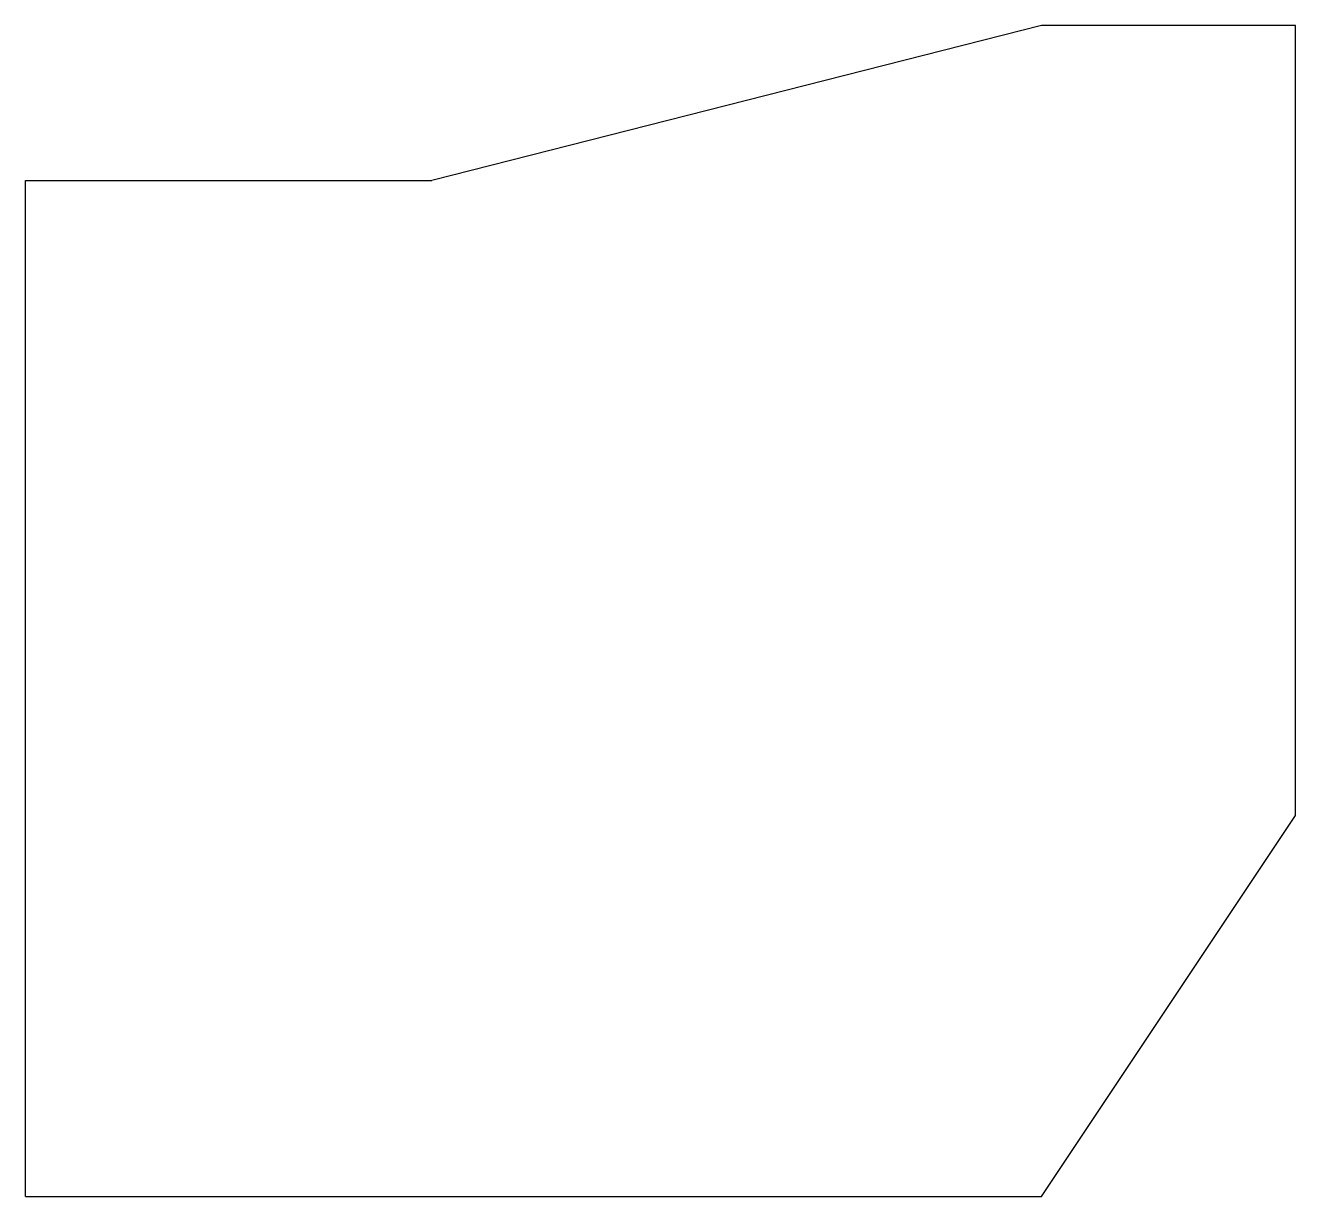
# Model space of a CAD drawing. Header units: millimetres. Extents: x -36 to 54, y -36 to 47.
import ezdxf

# ---------------------------------------------------------------- set-up
doc = ezdxf.new("R2010")
doc.units = ezdxf.units.MM

msp = doc.modelspace()

# ---------------------------------------------------------------- linework, layer by layer
at = {"linetype": 'CONTINUOUS'}
for p, q in [((36, 47), (-7.2, 36)), ((54, 47), (36, 47)), ((54, -9), (54, 47)), ((-36, 36), (-7.2, 36)), ((-36, -36), (-36, 36)), ((36, -36), (54, -9)), ((-36, -36), (36, -36))]:
    msp.add_line(p, q, dxfattribs=at)

doc.saveas('drawing.dxf')
